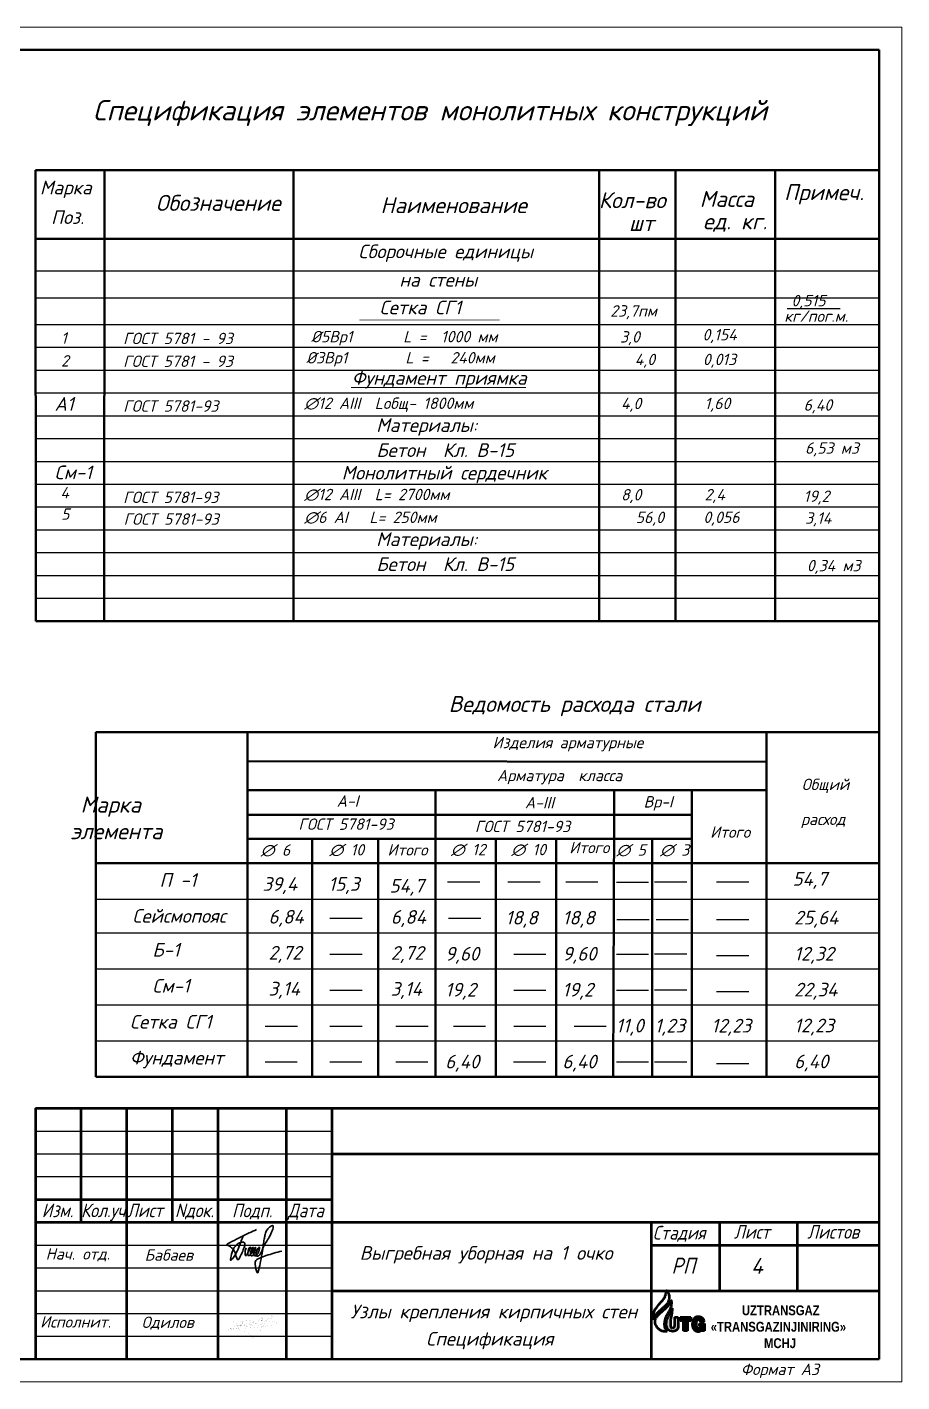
# Model space of a CAD drawing. Extents: x 108150 to 142535, y -18867 to -9422.
# Drawn here: x 141212.5 to 141404.3, y -16092.5 to -15795.5 of the extents above; entities that cross this region are included whole.
import ezdxf

# ---------------------------------------------------------------- set-up
doc = ezdxf.new("R2010")
doc.units = 0
doc.header["$MEASUREMENT"] = 0
doc.layers.add('12321', color=7, linetype='Continuous')
doc.layers.add('АСО-Текст', color=155, linetype='Continuous')
for name, color, linetype, lineweight in [('Выносные', 8, 'Continuous', 15), ('линия', 4, 'Continuous', 40), ('надписи', 2, 'Continuous', 15), ('оборудование', 3, 'Continuous', 50), ('Основные', 4, 'Continuous', 40), ('РАЗМЕРЫ', 8, 'Continuous', 30), ('Слой1', 1, 'Continuous', 60), ('Текст', 2, 'Continuous', 15)]:
    doc.layers.add(name, color=color, linetype=linetype, lineweight=lineweight)
doc.styles.add('ГОСТ', font='isocpeur.ttf', dxfattribs={"oblique": 15, "height": 2.5})
doc.styles.add('ГОСТ 300', font='isocpeui.ttf', dxfattribs={"height": 300})
doc.styles.add('ГОСТ2.5', font='isocpeur.ttf', dxfattribs={"oblique": 15, "height": 2.5})
doc.styles.add('ГОСТ3', font='isocpeur.ttf', dxfattribs={"oblique": 15, "height": 3})

msp = doc.modelspace()

# ---------------------------------------------------------------- hatches: boundary and pattern name
at = {"layer": '12321', "lineweight": 50, "ltscale": 2}
h = msp.add_hatch(color=170, dxfattribs=at)
h.dxf.hatch_style = 1
edge = h.paths.add_edge_path()
edge.add_line((141355.2158, -16078.2491), (141354.3768, -16078.2491))
edge.add_line((141354.3768, -16078.2491), (141354.3768, -16080.1947))
edge.add_spline(control_points=[(141354.3768, -16080.1947), (141354.3655, -16080.2921), (141354.3478, -16080.4447), (141354.2023, -16080.631), (141354.0155, -16080.6673), (141353.8259, -16080.6799), (141353.689, -16080.5638), (141353.6076, -16080.3988), (141353.5737, -16080.2015), (141353.5775, -16079.8714), (141353.5623, -16079.4619), (141353.5975, -16079.0091), (141353.6507, -16078.5643), (141353.7614, -16078.1423), (141353.8221, -16077.6115), (141353.9663, -16077.0315), (141353.9579, -16076.5747), (141353.9534, -16076.3314)], knot_values=[0, 0, 0, 0, 0.28957526, 0.45335597, 0.66718566, 0.8381066, 1.00091807, 1.16689319, 1.38589954, 1.59318265, 2.15740439, 2.6134076, 2.95428111, 3.499982, 3.91802714, 4.55575202, 5.28215055, 5.28215055, 5.28215055, 5.28215055], degree=3, periodic=0)
edge.add_spline(control_points=[(141353.9534, -16076.3314), (141353.9449, -16076.35), (141353.8544, -16076.5466), (141353.6387, -16076.9927), (141353.2831, -16077.6393), (141352.9301, -16078.3189), (141352.6252, -16078.9938), (141352.6141, -16079.4659), (141352.6083, -16079.7078)], knot_values=[0, 0, 0, 0, 0.06149725, 0.64905914, 1.48647425, 2.27213337, 2.9559503, 3.67413075, 3.67413075, 3.67413075, 3.67413075], degree=3, periodic=0)
edge.add_spline(control_points=[(141352.6083, -16079.7078), (141352.6116, -16079.7733), (141352.6241, -16080.0231), (141352.6735, -16080.4549), (141352.9072, -16080.9848), (141353.424, -16081.3207), (141354.0159, -16081.4392), (141354.5986, -16081.3294), (141355.0294, -16080.985), (141355.1896, -16080.5546), (141355.2087, -16080.2862), (141355.2158, -16080.187)], knot_values=[0, 0, 0, 0, 0.19660545, 0.75043013, 1.30195258, 1.86586727, 2.52420595, 3.07463166, 3.5926879, 4.10174088, 4.40013774, 4.40013774, 4.40013774, 4.40013774], degree=3, periodic=0)
edge.add_line((141355.2158, -16080.187), (141355.2158, -16078.2491))
h = msp.add_hatch(color=170, dxfattribs=at)
h.dxf.hatch_style = 1
h.paths.add_polyline_path([(141357.244, -16079.0606), (141358.0276, -16079.0606), (141358.0276, -16078.2491), (141355.6533, -16078.2491), (141355.6533, -16079.0606), (141356.3901, -16079.0606), (141356.3901, -16081.3066), (141357.244, -16081.3066)])
h = msp.add_hatch(color=170, dxfattribs=at)
h.dxf.hatch_style = 1
edge = h.paths.add_edge_path()
edge.add_spline(control_points=[(141360.9146, -16079.3142), (141360.9111, -16079.2388), (141360.9038, -16079.0817), (141360.8339, -16078.8443), (141360.71, -16078.6242), (141360.5606, -16078.4805), (141360.4161, -16078.3783), (141360.288, -16078.2943), (141360.1102, -16078.245), (141359.9144, -16078.1923), (141359.6434, -16078.1939), (141359.3028, -16078.1789), (141358.9013, -16078.323), (141358.6, -16078.6734), (141358.4073, -16079.0756), (141358.3072, -16079.6022), (141358.2905, -16080.0877), (141358.4008, -16080.5265), (141358.5832, -16080.8229), (141358.7979, -16081.1571), (141359.1245, -16081.3268), (141359.4066, -16081.4064), (141359.614, -16081.4312), (141359.8227, -16081.4165), (141360.0121, -16081.3422), (141360.1687, -16081.2396), (141360.2758, -16081.1698), (141360.3195, -16081.1413)], knot_values=[0, 0, 0, 0, 0.2259996, 0.47051064, 0.73498818, 0.97460856, 1.08469171, 1.26694578, 1.42910266, 1.63475163, 1.87278411, 2.2374791, 2.65483537, 3.09701021, 3.5872002, 3.97842114, 4.69824785, 5.02662613, 5.31671342, 5.73972245, 6.19672929, 6.37641646, 6.62024545, 6.81969423, 6.99691394, 7.22370715, 7.38036894, 7.38036894, 7.38036894, 7.38036894], degree=3, periodic=0)
edge.add_line((141360.3195, -16081.1413), (141360.3195, -16081.3004))
edge.add_line((141360.3195, -16081.3004), (141360.9561, -16081.3004))
edge.add_line((141360.9561, -16081.3004), (141360.9561, -16079.6785))
edge.add_line((141360.9561, -16079.6785), (141359.81, -16079.6785))
edge.add_line((141359.81, -16079.6785), (141359.81, -16080.2662))
edge.add_line((141359.81, -16080.2662), (141360.1654, -16080.2662))
edge.add_spline(control_points=[(141360.1654, -16080.2662), (141360.1692, -16080.3228), (141360.1768, -16080.4356), (141360.0836, -16080.5797), (141359.9269, -16080.6803), (141359.7357, -16080.6739), (141359.5136, -16080.6796), (141359.3022, -16080.5445), (141359.1937, -16080.289), (141359.1505, -16080.0015), (141359.1624, -16079.6882), (141359.1623, -16079.4125), (141359.2009, -16079.1778), (141359.3116, -16079), (141359.5172, -16078.8895), (141359.7536, -16078.8846), (141359.968, -16078.9804), (141360.1122, -16079.1351), (141360.115, -16079.2647), (141360.1161, -16079.3142)], knot_values=[0, 0, 0, 0, 0.16629279, 0.33139387, 0.48624992, 0.70441544, 0.8875459, 1.14933597, 1.39230173, 1.69986953, 2.01656169, 2.33084372, 2.52732441, 2.72291481, 2.93517621, 3.20124009, 3.39895065, 3.63402359, 3.77952925, 3.77952925, 3.77952925, 3.77952925], degree=3, periodic=0)
edge.add_line((141360.1161, -16079.3142), (141360.9146, -16079.3142))

# ---------------------------------------------------------------- linework, layer by layer
at = {"color": 4, "lineweight": 40}
for p, q in [((141214.273, -15826.8545), (141214.365, -15925.668)), ((141229.3961, -15826.8545), (141229.389, -15925.668)), ((141270.8518, -15826.8545), (141270.8447, -15925.668)), ((141337.8585, -15826.8545), (141337.8604, -15925.668)), ((141354.6623, -15826.8545), (141354.6553, -15925.668)), ((141376.5042, -15826.8545), (141376.4972, -15925.668)), ((141227.513, -15950.0564), (141227.513, -16025.565)), ((141260.7594, -15950.0564), (141260.7594, -16025.565)), ((141374.5659, -15950.0569), (141374.5659, -16025.5655)), ((141375.8972, -15950.0569), (141395.9759, -15950.0569)), ((141395.9759, -15950.0569), (141399.273, -15950.0569)), ((141260.7594, -15962.7306), (141374.5659, -15962.7312)), ((141302.0227, -15963.0711), (141302.0227, -16025.565)), ((141341.2139, -15962.7312), (141341.2165, -15968.1425)), ((141358.2225, -15963.0716), (141358.2225, -16025.5655)), ((141341.2165, -15968.1425), (141340.9571, -16025.5655)), ((141260.7594, -15973.4126), (141302.0227, -15973.4126)), ((141274.9509, -15973.4126), (141274.9509, -16025.565)), ((141289.4349, -15973.4126), (141289.4349, -16025.565)), ((141302.0227, -15973.4126), (141358.2225, -15973.4131)), ((141315.2627, -15973.4131), (141315.2627, -16025.5655)), ((141328.4933, -15973.6494), (141328.4933, -16025.8018)), ((141349.4962, -15973.4131), (141349.4962, -16025.5655)), ((141227.513, -15978.7164), (141332.1851, -15978.7169)), ((141332.1851, -15978.7169), (141395.9759, -15978.7169)), ((141395.9759, -15978.7169), (141399.273, -15978.7169)), ((141227.513, -16025.5509), (141395.9745, -16025.5795)), ((141227.513, -16025.565), (141399.2753, -16025.5655))]:
    msp.add_line(p, q, dxfattribs=at)
at = {"color": 2}
msp.add_line((141227.513, -15986.5987), (141395.9759, -15986.6277), dxfattribs=at)
at = {"color": 253, "lineweight": 25}
for p, q in [((141227.5167, -15986.6132), (141399.2767, -15986.6138)), ((141227.3158, -15994.0212), (141399.0758, -15994.0218)), ((141227.513, -16001.904), (141395.9759, -16001.9326)), ((141227.513, -16001.9181), (141399.2767, -16001.9186)), ((141227.513, -16009.7863), (141395.9759, -16009.8149)), ((141227.513, -16009.8004), (141399.2767, -16009.8009)), ((141227.513, -16017.6686), (141395.9759, -16017.6972)), ((141227.513, -16017.6827), (141399.2767, -16017.6832))]:
    msp.add_line(p, q, dxfattribs=at)
at = {"color": 4, "lineweight": 20}
msp.add_line((141395.9759, -15986.6277), (141399.273, -15986.6277), dxfattribs=at)
for p in [(141399.273, -16032.4701), (141214.273, -16087.4701), (141214.273, -16087.4701)]:
    msp.add_line(p, (141399.273, -16087.4701))
at = {"lineweight": 40}
msp.add_line((141399.273, -16032.4701), (141399.273, -16087.4701), dxfattribs=at)
at = {"lineweight": 25, "const_width": 0.00781}
msp.add_lwpolyline([(141259.3622, -16078.8077), (141259.2269, -16078.6455), (141259.1188, -16078.6156), (141259.0221, -16078.5888), (141258.8313, -16078.5943), (141258.5971, -16078.6011), (141258.4791, -16078.6045), (141258.1498, -16078.6954), (141257.9528, -16078.7965), (141257.6751, -16078.939), (141257.6547, -16079.1211), (141257.639, -16079.2607), (141257.6706, -16079.4244), (141257.7931, -16079.5468), (141257.9475, -16079.7011), (141258.2084, -16079.8341), (141258.4373, -16080.1162), (141258.6982, -16080.3397), (141258.817, -16080.4414), (141258.7994, -16080.5738), (141258.7248, -16080.6483), (141258.645, -16080.6536), (141258.432, -16080.7387), (141258.1871, -16080.7866), (141257.9678, -16080.8295), (141257.7185, -16080.909), (141257.4151, -16080.9569), (141257.0856, -16081.0089), (141256.7389, -16080.9942), (141256.5101, -16080.9844), (141256.5685, -16080.9037), (141257.0956, -16080.7015), (141257.5984, -16080.5086), (141257.9368, -16080.4142), (141258.3467, -16080.2998), (141258.6503, -16080.18), (141258.9603, -16080.0578), (141259.1881, -16079.9778), (141259.314, -16079.9336), (141259.4649, -16079.8129), (141259.5767, -16079.7756), (141259.6726, -16079.6958), (141259.7205, -16079.6053), (141259.7883, -16079.4772), (141259.735, -16079.449), (141259.7045, -16079.4989), (141259.6598, -16079.5721), (141259.6145, -16079.6461), (141259.5578, -16079.7389), (141259.4649, -16079.8129), (141259.433, -16079.9406), (141259.3638, -16080.0417), (141259.2838, -16080.1584), (141259.2519, -16080.2918), (141259.2573, -16080.4195), (141259.2977, -16080.4745), (141259.3378, -16080.4946), (141259.438, -16080.5113), (141259.5436, -16080.5289), (141259.6351, -16080.5146), (141259.7224, -16080.501), (141259.8355, -16080.4578), (141259.9045, -16080.4315), (141259.9853, -16080.4007), (141260.1996, -16080.2676), (141260.3432, -16080.2041), (141260.4201, -16080.1474), (141260.4974, -16080.0903), (141260.5629, -16080.0418), (141260.6198, -16079.9998), (141260.7174, -16079.9036), (141260.7998, -16079.8224), (141260.9044, -16079.7534), (141260.9913, -16079.5865), (141261.0215, -16079.5284), (141261.0001, -16079.5119), (141260.9685, -16079.508), (141260.9253, -16079.5026), (141260.8554, -16079.5158), (141260.7976, -16079.5356), (141260.7063, -16079.5667), (141260.5721, -16079.6124), (141260.5201, -16079.6565), (141260.4452, -16079.7011), (141260.3716, -16079.7629), (141260.3097, -16079.8148), (141260.2243, -16079.8864), (141260.1914, -16079.9771), (141260.1294, -16080.0857), (141260.1025, -16080.1966), (141260.1059, -16080.2772), (141260.1664, -16080.3612), (141260.2584, -16080.3723), (141260.4271, -16080.3575), (141260.5368, -16080.3344), (141260.6643, -16080.3074), (141260.8279, -16080.2353), (141260.9462, -16080.1831), (141261.0391, -16080.1421), (141261.3896, -16079.9505), (141261.7234, -16079.7372), (141261.8338, -16079.6332), (141262.0108, -16079.4603), (141262.1345, -16079.3394), (141262.2527, -16079.1914), (141262.2391, -16079.1473), (141262.1916, -16079.1303), (141262.1101, -16079.1303), (141262.0422, -16079.1507), (141261.8769, -16079.2003), (141261.7299, -16079.2796), (141261.575, -16079.3633), (141261.4651, -16079.4492), (141261.317, -16079.5652), (141261.1834, -16079.7206), (141261.0714, -16079.9208), (141261.0593, -16079.9994), (141261.055, -16080.0276), (141261.0806, -16080.0782), (141261.1133, -16080.1016), (141261.1553, -16080.1316), (141261.2766, -16080.1208), (141261.4126, -16080.1086), (141261.8133, -16080.0271), (141262.2052, -16079.8866), (141262.6354, -16079.6993), (141263.431, -16079.1914), (141263.9685, -16078.8068), (141264.0413, -16078.7275), (141264.0949, -16078.6033), (141264.0971, -16078.5176), (141264.0606, -16078.4876), (141264.007, -16078.4769), (141263.9342, -16078.4919), (141263.8184, -16078.5283), (141263.7069, -16078.5819), (141263.0038, -16079.0939), (141262.5687, -16079.5245), (141262.4841, -16079.6576), (141262.4652, -16079.7223), (141262.4572, -16079.7769), (141262.4412, -16079.8865), (141262.4517, -16079.9893), (141262.4882, -16080.0365), (141262.6029, -16080.081), (141262.7297, -16080.0958), (141262.9737, -16080.0878), (141263.2086, -16080.0511), (141263.4191, -16079.9927), (141263.5573, -16079.9544), (141264.0204, -16079.7333), (141264.2843, -16079.539), (141264.5725, -16079.2475), (141264.7148, -16078.9734), (141264.7982, -16078.7062), (141264.7947, -16078.4806), (141264.753, -16078.3418), (141264.6849, -16078.235), (141264.5999, -16078.2024), (141264.4602, -16078.1487), (141264.2688, -16078.1349), (141264.0989, -16078.1675), (141263.9616, -16078.2067), (141263.9094, -16078.2525), (141263.8157, -16078.3025), (141263.7394, -16078.37), (141263.6528, -16078.4467), (141263.624, -16078.505), (141263.605, -16078.5434), (141263.6284, -16078.6008), (141263.6872, -16078.6291), (141263.7504, -16078.6595), (141263.7863, -16078.6768), (141263.9921, -16078.7532), (141264.1773, -16078.7967), (141264.4126, -16078.8076), (141264.7044, -16078.8211), (141265.0225, -16078.7967), (141265.2114, -16078.7823), (141265.5039, -16078.7292), (141265.8793, -16078.6488), (141266.144, -16078.5653), (141266.2451, -16078.4991), (141266.3549, -16078.4272), (141266.3844, -16078.3146), (141266.3391, -16078.2102), (141266.2485, -16078.1232), (141266.144, -16078.0849), (141266.0674, -16077.9978), (141266.0293, -16077.9724), (141265.9923, -16077.982), (141265.9429, -16078.0053), (141265.8853, -16078.0519), (141265.825, -16078.1136), (141265.7877, -16078.1517), (141265.7403, -16078.2002), (141265.5127, -16078.4311), (141265.404, -16078.5712), (141265.3047, -16078.6992), (141265.1693, -16078.8739), (141264.9465, -16079.1612), (141264.3067, -16080.0533), (141263.8468, -16080.742), (141263.5278, -16081.3341), (141263.226, -16081.9314), (141262.913, -16082.5508), (141262.5614, -16083.2466), (141262.5261, -16083.2821), (141262.497, -16083.3237), (141262.4583, -16083.3375), (141262.4181, -16083.3347), (141262.3932, -16083.2711), (141262.3448, -16083.1798), (141262.2902, -16083.077), (141262.2132, -16082.9625), (141262.0263, -16082.7301), (141261.2223, -16082.0362), (141260.3745, -16081.5316), (141259.366, -16081.0773), (141258.6231, -16080.8707), (141258.2609, -16080.7998), (141257.4086, -16080.8601), (141257.0174, -16080.8878), (141256.79, -16080.9039), (141256.8333, -16080.8459), (141257.0748, -16080.8388), (141259.0741, -16080.7501), (141260.2105, -16080.7004), (141262.0832, -16080.5692), (141263.1923, -16080.4594), (141263.7373, -16080.4054), (141264.765, -16080.2558), (141266.114, -16080.0049), (141266.6358, -16079.8763), (141266.9754, -16079.7835), (141267.172, -16079.6941), (141267.2519, -16079.6129), (141267.2646, -16079.5524), (141267.2561, -16079.499), (141267.228, -16079.454), (141267.1703, -16079.4048), (141267.0817, -16079.3668), (141266.9354, -16079.3373), (141266.8093, -16079.3119), (141265.2224, -16079.0959), (141264.0201, -16079.0129), (141262.5877, -16078.9696), (141261.4536, -16078.9983), (141260.4607, -16079.0882), (141259.8168, -16079.1817), (141259.1032, -16079.333), (141258.8331, -16079.3903), (141258.6356, -16079.4804), (141258.4344, -16079.5994), (141258.3909, -16079.6527), (141258.3687, -16079.7033), (141258.3571, -16079.7628), (141258.3429, -16079.836), (141258.35, -16079.8738), (141258.3573, -16079.9124), (141258.4501, -16080.0575), (141258.5455, -16080.1234), (141258.6727, -16080.1506), (141258.9543, -16080.1915), (141259.0974, -16080.1869), (141259.5291, -16080.1732), (141259.8062, -16080.137), (141261.6812, -16079.8873)], dxfattribs=at)
at = {"layer": '12321', "color": 170, "lineweight": 50, "ltscale": 2}
for p, q in [((141354.3768, -16078.2491), (141355.2158, -16078.2491)), ((141354.3768, -16078.2491), (141354.3768, -16080.1947)), ((141355.2158, -16078.2491), (141355.2158, -16080.187)), ((141355.6533, -16078.2491), (141358.0276, -16078.2491)), ((141355.6533, -16078.2491), (141355.6533, -16079.0606)), ((141356.3901, -16079.0606), (141355.6533, -16079.0606)), ((141356.3901, -16081.3066), (141356.3901, -16079.0606)), ((141358.0276, -16079.0606), (141357.244, -16079.0606)), ((141357.244, -16079.0606), (141357.244, -16081.3066)), ((141358.0276, -16078.2491), (141358.0276, -16079.0606)), ((141360.9146, -16079.3142), (141360.1161, -16079.3142)), ((141357.244, -16081.3066), (141356.3901, -16081.3066)), ((141359.81, -16079.6785), (141360.9561, -16079.6785)), ((141359.81, -16079.6785), (141359.81, -16080.2662)), ((141359.81, -16080.2662), (141360.1654, -16080.2662)), ((141360.3195, -16081.3004), (141360.3195, -16081.1413)), ((141360.9561, -16081.3004), (141360.3195, -16081.3004)), ((141360.9561, -16079.6785), (141360.9561, -16081.3004))]:
    msp.add_line(p, q, dxfattribs=at)
at = {"layer": '12321', "color": 150, "lineweight": 50, "ltscale": 2}
for points in [[(141349.84, -16078.8301), (141349.7822, -16078.1681), (141349.889, -16077.4146), (141350.0196, -16076.8629), (141350.4351, -16076.2103), (141351.1716, -16075.3007), (141351.6704, -16074.7245), (141351.979, -16074.3389), (141352.1868, -16074.0304), (141352.4454, -16073.4587), (141352.5159, -16073.1842), (141352.5673, -16072.7874), (141352.5716, -16072.4863), (141352.5594, -16072.325)], [(141349.84, -16078.8301), (141349.9887, -16078.2765), (141350.2675, -16077.8381), (141350.7433, -16077.2882), (141351.4826, -16076.5729), (141351.976, -16076.1332), (141352.4992, -16075.6757), (141352.9565, -16075.1455), (141353.195, -16074.6289), (141353.2975, -16074.2903), (141353.3171, -16073.6076), (141353.1534, -16073.1148), (141352.9076, -16072.702), (141352.6789, -16072.4651), (141352.5594, -16072.325)]]:
    msp.add_spline(points, degree=3, dxfattribs=at)
at = {"layer": '12321', "color": 82, "lineweight": 50, "ltscale": 2, "true_color": 0x41c20a}
for points in [[(141352.8158, -16081.3871), (141352.0617, -16081.3899), (141351.3951, -16081.1778), (141350.8672, -16080.8172), (141350.4461, -16080.285), (141350.3603, -16080.1251), (141350.1818, -16079.6005), (141350.1599, -16079.0724), (141350.2714, -16078.6636), (141350.705, -16077.9791), (141351.3483, -16077.3506), (141352.1849, -16076.5767), (141352.9023, -16075.959), (141353.2032, -16075.611), (141353.5503, -16075.0702), (141353.6473, -16074.7881), (141353.7031, -16074.5262)], [(141352.8158, -16081.3871), (141352.3931, -16080.6788), (141352.2621, -16080.1255), (141352.2918, -16079.2743), (141352.4345, -16078.6138), (141352.6255, -16078.0722), (141353.1011, -16077.232), (141353.3577, -16076.7499), (141353.6361, -16076.1602), (141353.725, -16075.823), (141353.778, -16075.4106), (141353.799, -16075.0548), (141353.7749, -16074.7683), (141353.7031, -16074.5262)]]:
    msp.add_spline(points, degree=3, dxfattribs=at)
at = {"layer": '12321', "color": 170, "lineweight": 50, "ltscale": 2}
for points in [[(141352.6083, -16079.7078), (141352.6738, -16078.9926), (141352.9202, -16078.3547), (141353.2782, -16077.6553), (141353.6711, -16076.9159), (141353.9277, -16076.3873), (141353.9534, -16076.3314)], [(141354.3768, -16080.1947), (141354.3098, -16080.4764), (141354.2045, -16080.6019), (141354.0002, -16080.665), (141353.8294, -16080.6577), (141353.7, -16080.559), (141353.622, -16080.4125), (141353.5799, -16080.1975), (141353.5752, -16079.9903), (141353.5729, -16079.4261), (141353.6041, -16078.9712), (141353.6485, -16078.6332), (141353.7577, -16078.0985), (141353.8209, -16077.6853), (141353.9331, -16077.0575), (141353.9534, -16076.3314)], [(141360.9146, -16079.3142), (141360.8954, -16079.089), (141360.8275, -16078.8541), (141360.6951, -16078.6252), (141360.5244, -16078.457), (141360.4353, -16078.3924), (141360.2783, -16078.2997), (141360.1243, -16078.2491), (141359.9237, -16078.2036), (141359.686, -16078.1921), (141359.3214, -16078.2022), (141358.9307, -16078.3488), (141358.627, -16078.6702), (141358.4155, -16079.1125), (141358.3348, -16079.4953), (141358.3325, -16080.2151), (141358.4202, -16080.5315), (141358.5609, -16080.7852), (141358.817, -16081.1219), (141359.2139, -16081.3483), (141359.387, -16081.3968), (141359.6292, -16081.4244), (141359.8278, -16081.4055), (141359.9939, -16081.3437), (141360.1883, -16081.2269), (141360.3195, -16081.1413)], [(141360.1161, -16079.3142), (141360.0994, -16079.1697), (141359.9514, -16078.9871), (141359.771, -16078.9061), (141359.505, -16078.9131), (141359.32, -16079.0171), (141359.2136, -16079.1812), (141359.1729, -16079.3734), (141359.1604, -16079.6875), (141359.1604, -16080.0042), (141359.2113, -16080.3075), (141359.32, -16080.5248), (141359.542, -16080.6635), (141359.7247, -16080.6759), (141359.942, -16080.6557), (141360.0731, -16080.5734), (141360.1589, -16080.4323), (141360.1654, -16080.2662)], [(141355.2158, -16080.187), (141355.1839, -16080.4837), (141354.992, -16080.9552), (141354.5913, -16081.2835), (141354.0532, -16081.3996), (141353.4076, -16081.2709), (141352.9468, -16080.9459), (141352.7019, -16080.4517), (141352.6193, -16079.9041), (141352.6083, -16079.7078)]]:
    msp.add_spline(points, degree=3, dxfattribs=at)
at = {"layer": 'Выносные'}
for p, q in [((141404.273, -15795.4701), (140914.273, -15795.4701)), ((141404.273, -15795.4701), (140914.273, -15795.4701)), ((141404.273, -15795.4701), (141404.273, -16092.4701)), ((141404.273, -15795.4701), (141404.273, -16092.4701)), ((141404.273, -16092.4701), (140914.273, -16092.4701)), ((141404.273, -16092.4701), (140914.273, -16092.4701))]:
    msp.add_line(p, q, dxfattribs=at)
at = {"layer": 'линия', "color": 7, "lineweight": 25}
for p, q in [((141214.273, -16037.4701), (141279.273, -16037.4701)), ((141214.273, -16037.4701), (141279.273, -16037.4701)), ((141214.273, -16042.4701), (141279.273, -16042.4701)), ((141214.273, -16042.4701), (141279.273, -16042.4701)), ((141214.273, -16047.4701), (141279.273, -16047.4701)), ((141214.273, -16047.4701), (141279.273, -16047.4701)), ((141214.273, -16062.4701), (141279.273, -16062.4701)), ((141214.273, -16062.4701), (141279.273, -16062.4701)), ((141214.273, -16067.4701), (141279.273, -16067.4701)), ((141214.273, -16067.4701), (141279.273, -16067.4701)), ((141214.273, -16072.4701), (141279.273, -16072.4701)), ((141214.273, -16072.4701), (141279.273, -16072.4701)), ((141214.273, -16077.4701), (141279.273, -16077.4701)), ((141214.273, -16077.4701), (141279.273, -16077.4701)), ((141214.273, -16082.4701), (141279.273, -16082.4701)), ((141214.273, -16082.4701), (141279.273, -16082.4701))]:
    msp.add_line(p, q, dxfattribs=at)
at = {"layer": 'оборудование', "color": 7}
for p, q in [((141214.273, -16032.4701), (141399.273, -16032.4701)), ((141214.273, -16032.4701), (141214.273, -16087.4701)), ((141214.273, -16032.4701), (141399.273, -16032.4701)), ((141214.273, -16032.4701), (141214.273, -16087.4701)), ((141224.273, -16032.4701), (141224.273, -16057.4701)), ((141224.273, -16032.4701), (141224.273, -16057.4701)), ((141234.273, -16032.4701), (141234.273, -16087.4701)), ((141234.273, -16032.4701), (141234.273, -16087.4701)), ((141244.273, -16032.4701), (141244.273, -16057.4701)), ((141244.273, -16032.4701), (141244.273, -16057.4701)), ((141254.273, -16032.4701), (141254.273, -16087.4701)), ((141254.273, -16032.4701), (141254.273, -16087.4701)), ((141269.273, -16032.4701), (141269.273, -16087.4701)), ((141269.273, -16032.4701), (141269.273, -16087.4701)), ((141279.273, -16032.4701), (141279.273, -16087.4701)), ((141279.273, -16032.4701), (141279.273, -16087.4701)), ((141279.273, -16042.4701), (141399.273, -16042.4701)), ((141279.273, -16042.4701), (141399.273, -16042.4701)), ((141214.273, -16052.4701), (141279.273, -16052.4701)), ((141214.273, -16052.4701), (141279.273, -16052.4701)), ((141214.273, -16057.4701), (141279.273, -16057.4701)), ((141214.273, -16057.4701), (141279.273, -16057.4701)), ((141279.273, -16057.4701), (141399.273, -16057.4701)), ((141279.273, -16057.4701), (141399.273, -16057.4701)), ((141349.273, -16057.4701), (141349.273, -16087.4701)), ((141349.273, -16057.4701), (141349.273, -16087.4701)), ((141364.273, -16057.4701), (141364.273, -16072.4701)), ((141364.273, -16057.4701), (141364.273, -16072.4701)), ((141381.273, -16057.4701), (141381.273, -16072.4701)), ((141381.273, -16057.4701), (141381.273, -16072.4701)), ((141349.273, -16062.4701), (141399.273, -16062.4701)), ((141349.273, -16062.4701), (141399.273, -16062.4701)), ((141279.273, -16072.4701), (141399.273, -16072.4701)), ((141279.273, -16072.4701), (141399.273, -16072.4701))]:
    msp.add_line(p, q, dxfattribs=at)
at = {"layer": 'Основные'}
for p, q in [((141399.273, -15800.4701), (140934.273, -15800.4701)), ((141399.273, -15800.4701), (140934.273, -15800.4701)), ((141399.273, -15800.4701), (141399.273, -16087.4701)), ((141214.273, -15826.8545), (141399.273, -15826.8545)), ((141214.273, -15841.8545), (141399.273, -15841.8545)), ((141214.273, -15841.8545), (141399.273, -15841.8545)), ((141227.513, -15950.0564), (141395.9759, -15950.0569)), ((141260.7594, -15956.427), (141374.5659, -15956.5034)), ((141260.7594, -15968.142), (141289.4349, -15968.142)), ((141260.7594, -15968.142), (141289.4349, -15968.142)), ((141289.4349, -15968.142), (141358.2225, -15968.1425)), ((141332.1851, -15968.1425), (141349.1402, -15968.1425)), ((141399.273, -16087.4701), (140934.273, -16087.4701)), ((141399.273, -16087.4701), (140934.273, -16087.4701))]:
    msp.add_line(p, q, dxfattribs=at)
at = {"layer": 'Основные', "color": 253, "lineweight": 25}
for p, q in [((141214.2936, -15848.9217), (141399.2936, -15848.9217)), ((141214.348, -15854.7949), (141399.348, -15854.7949)), ((141214.348, -15860.668), (141399.348, -15860.668)), ((141214.348, -15865.668), (141399.348, -15865.668)), ((141214.348, -15870.668), (141399.348, -15870.668)), ((141214.348, -15875.668), (141399.348, -15875.668)), ((141214.348, -15880.668), (141399.348, -15880.668)), ((141214.348, -15885.668), (141399.348, -15885.668)), ((141214.348, -15890.668), (141399.348, -15890.668)), ((141214.348, -15895.668), (141399.348, -15895.668)), ((141214.348, -15900.668), (141399.348, -15900.668)), ((141214.348, -15905.668), (141399.348, -15905.668)), ((141214.348, -15910.668), (141399.348, -15910.668)), ((141214.348, -15915.668), (141399.348, -15915.668)), ((141214.348, -15920.668), (141399.348, -15920.668))]:
    msp.add_line(p, q, dxfattribs=at)
at = {"layer": 'Основные', "color": 2, "lineweight": 25}
msp.add_line((141214.348, -15870.668), (141399.348, -15870.668), dxfattribs=at)
msp.add_line((141214.348, -15870.668), (141399.348, -15870.668), dxfattribs=at)
at = {"layer": 'Основные', "color": 4, "lineweight": 40}
msp.add_line((141214.3462, -15925.668), (141399.3462, -15925.668), dxfattribs=at)
at = {"layer": 'РАЗМЕРЫ', "color": 4, "lineweight": 25, "ltscale": 0.5}
for p, q in [((141304.6599, -15982.846), (141311.7177, -15982.846)), ((141317.8905, -15982.846), (141324.9483, -15982.846)), ((141330.5502, -15982.846), (141337.608, -15982.846)), ((141341.6871, -15982.9032), (141348.7449, -15982.9032)), ((141350.0407, -15982.846), (141357.0984, -15982.846)), ((141363.6489, -15982.846), (141370.7066, -15982.846)), ((141278.8501, -15990.8055), (141285.9079, -15990.8055)), ((141304.8727, -15990.8061), (141311.9304, -15990.8061)), ((141341.7676, -15991.1115), (141348.8254, -15991.1115)), ((141350.4079, -15991.1115), (141357.4656, -15991.1115)), ((141363.6238, -15991.1115), (141370.6815, -15991.1115)), ((141278.8501, -15998.6956), (141285.9079, -15998.6956)), ((141319.1619, -15998.7044), (141326.2197, -15998.7044)), ((141341.6871, -15998.6932), (141348.7449, -15998.6932)), ((141350.0407, -15998.636), (141357.0984, -15998.636)), ((141363.6238, -15999.0083), (141370.6815, -15999.0083)), ((141278.8501, -16006.5779), (141285.9079, -16006.5779)), ((141319.1619, -16006.5867), (141326.2197, -16006.5867)), ((141341.6871, -16006.5755), (141348.7449, -16006.5755)), ((141350.0407, -16006.5183), (141357.0984, -16006.5183)), ((141363.6238, -16006.8906), (141370.6815, -16006.8906)), ((141264.6586, -16014.4602), (141271.7164, -16014.4602)), ((141278.8501, -16014.4602), (141285.9079, -16014.4602)), ((141293.3341, -16014.4602), (141300.3918, -16014.4602)), ((141305.9219, -16014.4608), (141312.9797, -16014.4608)), ((141319.1619, -16014.4622), (141326.2197, -16014.4622)), ((141332.3925, -16014.4608), (141339.4503, -16014.4608)), ((141264.623, -16022.337), (141271.6808, -16022.337)), ((141278.8146, -16022.337), (141285.8723, -16022.337)), ((141293.2985, -16022.337), (141300.3563, -16022.337)), ((141319.1263, -16022.3391), (141326.1841, -16022.3391)), ((141341.6871, -16022.3294), (141348.7449, -16022.3294)), ((141350.0407, -16022.2723), (141357.0984, -16022.2723)), ((141363.6237, -16022.6552), (141370.6815, -16022.6552))]:
    msp.add_line(p, q, dxfattribs=at)
at = {"layer": 'РАЗМЕРЫ', "color": 4, "lineweight": 40, "ltscale": 0.5}
msp.add_line((141399.273, -16001.3091), (141399.2686, -16032.0268), dxfattribs=at)
at = {"layer": 'Слой1', "color": 5, "lineweight": 30, "ltscale": 2}
for points in [[(141260.5084, -16063.0828), (141260.2541, -16064.0271), (141260.371, -16064.8021), (141260.9985, -16063.9182), (141261.3444, -16062.9375), (141261.1864, -16063.0937), (141260.9592, -16063.7346), (141260.8931, -16064.5997), (141260.9624, -16064.7653), (141261.1521, -16064.7928), (141261.6624, -16064.2203), (141261.9586, -16063.3612), (141261.9652, -16062.9512), (141261.8941, -16063.0206), (141261.6677, -16063.4936), (141261.4703, -16064.0785), (141261.5633, -16064.8242), (141261.7554, -16064.8526), (141262.1215, -16064.4918), (141262.3685, -16063.9736), (141262.5502, -16063.3184), (141262.5136, -16062.9446), (141262.3715, -16063.1619), (141262.2344, -16063.526), (141262.1172, -16064.2648), (141262.4336, -16064.869), (141262.9206, -16064.4925), (141263.2163, -16063.9742), (141263.39, -16063.2558), (141263.3844, -16062.9453), (141263.076, -16063.2398), (141262.8672, -16063.6841), (141262.6353, -16064.4508), (141262.7668, -16064.8831), (141263.2107, -16064.7999), (141263.649, -16064.3153), (141263.9678, -16063.6022), (141264.3735, -16062.6556), (141265.7579, -16060.3651), (141266.3357, -16058.1788), (141264.8862, -16059.4055), (141264.6208, -16060.3569), (141264.4542, -16061.2021), (141264.2542, -16062.3657), (141264.0725, -16063.702), (141263.6604, -16066.0496), (141263.278, -16067.8536)], [(141256.8651, -16061.9566), (141258.8368, -16060.9649), (141261.1621, -16059.825), (141262.7596, -16059.058)], [(141263.278, -16067.8536), (141263.0306, -16068.5268), (141262.5402, -16067.1956), (141262.8376, -16065.6056), (141263.4014, -16065.3579), (141264.8987, -16064.7901), (141268.2819, -16063.7979)]]:
    msp.add_spline(points, degree=3, dxfattribs=at)
msp.add_open_spline([(141259.8284, -16060.4579), (141259.3025, -16061.5658), (141259.3071, -16062.676), (141256.8117, -16066.7326), (141257.2909, -16064.5391), (141257.5409, -16063.3745), (141258.3806, -16062.3131), (141259.6195, -16061.6138), (141260.3947, -16062.0623), (141260.0156, -16063.0635), (141259.6553, -16064.03), (141259.2258, -16064.9708), (141258.5874, -16066.1238), (141258.1881, -16064.2015), (141257.2843, -16062.6724), (141255.9605, -16062.4137), (141256.8651, -16061.9566)], degree=3, knots=[0, 0, 0, 0, 2.93063033, 5.60937799, 6.43355211, 8.13489406, 9.39731787, 10.34854491, 11.61476267, 12.68778862, 13.85675588, 14.91928428, 15.73101515, 16.55411396, 18.06169832, 18.89184522, 18.89184522, 18.89184522, 18.89184522], dxfattribs=at)
at = {"layer": 'Текст'}
for points, const_width in [([(141316.0468, -15859.6735), (141285.3357, -15859.6735)], 0.1989), ([(141379.1067, -15857.2116), (141390.7525, -15857.2116)], 0.2984)]:
    msp.add_lwpolyline(points, dxfattribs=dict(at, const_width=const_width))

# ---------------------------------------------------------------- texts
at = {"color": 2, "style": 'ГОСТ3', "oblique": 15}
for s, p in [('Узлы крепления кирпичных стен', (141283.4016, -16078.5465)), ('Спецификация', (141299.9466, -16084.5054))]:
    msp.add_text(s, height=3, dxfattribs=at).set_placement(p)
at = {"layer": '12321', "color": 170, "lineweight": 50, "ltscale": 2, "insert": (141359.9156, -16075.7009), "char_height": 0.6204289, "width": 44.561198, "attachment_point": 1, "style": 'ГОСТ3'}
msp.add_mtext('\\pi6.52188;{\\fTw Cen MT Condensed Extra Bold|b0|i0|c0|p34;\\H3.48146x;\\Q0;    UZTRANSGAZ             \\P\\pi2.43109;«TRANSGAZINJINIRING»\\P\\pi9.30749;       MCHJ\\fBernard MT Condensed|b0|i0|c0|p18;\\H0.86498x;\\Q15;\\C256; \\fTw Cen MT Condensed Extra Bold|b1|i0|c0|p34;\\H1.15385x;\\Q0;\\C1;\\P\\pi9.88966;\\fBernard MT Condensed|b0|i0|c0|p18;\\Q15;\\C256;  \\H0.33577x; \\fTimes New Roman|b0|i0|c204|p18;           }', dxfattribs=at)
at = {"layer": 'АСО-Текст', "insert": (141226.8835, -15811.4605), "char_height": 4.475841, "width": 159.518509, "attachment_point": 1, "style": 'ГОСТ 300'}
msp.add_mtext('Спецификация элементов монолитных конструкций ', dxfattribs=at)
at = {"layer": 'надписи', "ltscale": 3, "style": 'ГОСТ', "oblique": 15}
for s, p in [('А1', (141218.4845, -15879.581, -1531.6693)), ('См-1', (141218.4845, -15894.581, -1531.6693))]:
    msp.add_text(s, height=3, dxfattribs=at).set_placement(p)
at = {"layer": 'надписи', "color": 2, "lineweight": 25, "style": 'ГОСТ', "oblique": 15, "width": 0.87}
for s, height, p in [('Изм.', 3, (141215.6723, -16056.3697)), ('Изм.', 3, (141215.6723, -16056.3697)), ('Кол.уч.', 3, (141224.2909, -16056.3697)), ('Кол.уч.', 3, (141224.2909, -16056.3697)), ('Лист', 3, (141234.3648, -16056.3697)), ('Лист', 3, (141234.3648, -16056.3697)), ('Nдок.', 3, (141244.887, -16056.3697)), ('Nдок.', 3, (141244.887, -16056.3697)), ('Подп.', 3, (141257.3847, -16056.3882)), ('Подп.', 3, (141257.3847, -16056.3882)), ('Дата', 3, (141269.6453, -16056.3697)), ('Дата', 3, (141269.6453, -16056.3697)), ('Стадия', 3, (141349.647, -16061.2609)), ('Стадия', 3, (141349.647, -16061.2609)), ('Лист', 3, (141367.4405, -16061.0712)), ('Лист', 3, (141367.4405, -16061.0712)), ('Листов', 3, (141383.5333, -16061.0712)), ('Листов', 3, (141383.5333, -16061.0712)), ('РП', 3.5, (141353.743, -16068.7478)), ('РП', 3.5, (141353.743, -16068.7478))]:
    msp.add_text(s, height=height, dxfattribs=at).set_placement(p)
at = {"layer": 'Текст', "oblique": 15}
for s, height, style, p in [('Марка', 3, 'ГОСТ3', (141215.2731, -15832.1443)), ('Примеч.', 3.5, 'ГОСТ', (141378.4347, -15833.4132)), ('Обозначение', 3.5, 'ГОСТ', (141240.6818, -15835.7553)), ('Наименование', 3.5, 'ГОСТ', (141289.9385, -15836.2561)), ('Кол-во', 3.5, 'ГОСТ', (141337.8142, -15835.1683)), ('Масса', 3.5, 'ГОСТ', (141359.9438, -15834.8894)), ('Поз.', 3, 'ГОСТ3', (141217.7128, -15838.6344)), ('шт', 3.5, 'ГОСТ', (141344.4249, -15840.1788)), (' ед. кг.', 3.5, 'ГОСТ', (141358.4397, -15839.797)), ('Сборочные единицы', 3, 'ГОСТ3', (141285.0884, -15846.1392)), ('на стены', 3, 'ГОСТ3', (141294.0825, -15852.363)), ('Сетка СГ1', 3, 'ГОСТ3', (141289.747, -15858.4251)), ('23,7пм', 2.5, 'ГОСТ2.5', (141340.3306, -15858.9367)), ('0,515', 2.5, 'ГОСТ2.5', (141380.0646, -15856.6845)), ('кг/пог.м.', 2.5, 'ГОСТ2.5', (141378.4769, -15860.0791)), ('1', 2.5, 'ГОСТ2.5', (141219.9081, -15864.8756)), ('ГОСТ 5781 - 93', 2.5, 'ГОСТ2.5', (141233.5161, -15864.9731)), (' %%C5Вр1       L =  1000 мм', 2.5, 'ГОСТ2.5', (141273.1276, -15864.5754)), ('3,0', 2.5, 'ГОСТ2.5', (141342.477, -15864.6281)), ('0,154', 2.5, 'ГОСТ2.5', (141360.5462, -15864.155)), ('2', 2.5, 'ГОСТ2.5', (141219.9081, -15869.8756)), ('ГОСТ 5781 - 93', 2.5, 'ГОСТ2.5', (141233.5161, -15869.9731)), ('%%C3Вр1        L =   240мм', 2.5, 'ГОСТ2.5', (141273.6584, -15869.2041)), ('                                 4,0', 2.5, 'ГОСТ2.5', (141293.1888, -15869.5805)), ('0,013', 2.5, 'ГОСТ2.5', (141360.6364, -15869.5712)), ('%%UФундамент приямка', 3, 'ГОСТ3', (141283.656, -15873.8604)), ('ГОСТ 5781-93', 2.5, 'ГОСТ2.5', (141233.535, -15879.7944)), ('∅12 АIII  Lобщ- 1800мм', 2.5, 'ГОСТ2.5', (141273.2324, -15879.1779)), ('4,0', 2.5, 'ГОСТ2.5', (141342.6847, -15879.2306)), ('1,60', 2.5, 'ГОСТ2.5', (141361.0082, -15879.2184)), ('6,40', 2.5, 'ГОСТ2.5', (141382.7227, -15879.5616)), ('Материалы:', 3, 'ГОСТ3', (141289.0019, -15884.2236)), ('6,53 м3', 2.5, 'ГОСТ2.5', (141383.0345, -15889.0102)), ('Бетон  Кл. В-15', 3, 'ГОСТ3', (141289.0442, -15889.7054)), ('Монолитный сердечник', 3, 'ГОСТ3', (141281.445, -15894.6543)), ('4', 2.5, 'ГОСТ2.5', (141219.7711, -15898.7668)), ('ГОСТ 5781-93', 2.5, 'ГОСТ2.5', (141233.5296, -15899.7944)), ('∅12 АIII  L= 2700мм', 2.5, 'ГОСТ2.5', (141273.231, -15899.1779)), ('8,0', 2.5, 'ГОСТ2.5', (141342.6851, -15899.2306)), ('2,4', 2.5, 'ГОСТ2.5', (141361.0086, -15899.2184)), ('19,2', 2.5, 'ГОСТ2.5', (141382.7231, -15899.5616)), ('5', 2.5, 'ГОСТ2.5', (141219.916, -15903.4868)), ('ГОСТ 5781-93', 2.5, 'ГОСТ2.5', (141233.621, -15904.5757)), ('∅6 АI   L= 250мм', 2.5, 'ГОСТ2.5', (141273.2324, -15904.1779)), ('                                 56,0', 2.5, 'ГОСТ2.5', (141293.3968, -15904.2026)), ('0,056', 2.5, 'ГОСТ2.5', (141360.7412, -15904.1737)), ('3,14', 2.5, 'ГОСТ2.5', (141383.0576, -15904.3412)), ('Материалы:', 3, 'ГОСТ3', (141289.0019, -15909.2236)), ('Бетон  Кл. В-15', 3, 'ГОСТ3', (141289.0442, -15914.7054)), ('0,34 м3', 2.5, 'ГОСТ2.5', (141383.4347, -15914.7657)), ('                     Ведомость расхода стали ', 3.5, 'ГОСТ', (141258.1122, -15945.5981)), ('Изделия арматурные', 2.500015, 'ГОСТ', (141314.5173, -15953.5569)), ('Арматура  класса', 2.500015, 'ГОСТ', (141315.4795, -15960.7788)), ('       Общий', 2.5, 'ГОСТ', (141371.1664, -15962.7312)), ('                     Марка', 3.5, 'ГОСТ', (141177.3944, -15967.665)), ('            А-I', 2.5, 'ГОСТ', (141261.2396, -15966.3816)), ('            А-III', 2.5, 'ГОСТ', (141302.5039, -15966.7387)), ('        Вр-I', 2.5, 'ГОСТ', (141334.9133, -15966.5544)), ('ГОСТ 5781-93', 2.500015, 'ГОСТ', (141271.9408, -15971.4505)), ('ГОСТ 5781-93', 2.500015, 'ГОСТ', (141310.6527, -15971.956)), ('       расход', 2.5, 'ГОСТ', (141371.0047, -15970.3845)), ('                    элемента', 3.5, 'ГОСТ', (141177.3944, -15973.4984)), ('        Итого', 2.5, 'ГОСТ', (141349.4962, -15973.1878)), ('∅ 6', 2.5, 'ГОСТ', (141263.6927, -15977.134)), ('∅ 10', 2.5, 'ГОСТ', (141278.7557, -15977.0687)), ('         Итого', 2.5, 'ГОСТ', (141277.1597, -15977.0846)), ('∅ 12', 2.5, 'ГОСТ', (141305.3935, -15977.0241)), ('∅ 10', 2.5, 'ГОСТ', (141318.6335, -15977.0241)), ('         Итого', 2.5, 'ГОСТ', (141317.0203, -15976.5786)), ('  ∅ 5', 2.5, 'ГОСТ', (141338.4972, -15977.1101)), ('  ∅ 3', 2.5, 'ГОСТ', (141348.0796, -15977.1101)), ('       П -1 ', 3, 'ГОСТ3', (141228.1249, -15983.9463)), ('54,7', 3, 'ГОСТ3', (141380.3043, -15983.6889)), ('39,4', 3, 'ГОСТ3', (141264.0767, -15984.8204)), ('15,3', 3, 'ГОСТ3', (141278.5334, -15984.8122)), ('54,7', 3, 'ГОСТ3', (141291.9232, -15985.2042)), ('Сейсмопояс', 3, 'ГОСТ3', (141235.5456, -15991.8146)), ('6,84', 3, 'ГОСТ3', (141265.3951, -15991.9967)), ('6,84', 3, 'ГОСТ3', (141292.201, -15992.0442)), ('18,8', 3, 'ГОСТ3', (141317.3619, -15992.2133)), ('18,8', 3, 'ГОСТ3', (141329.8555, -15992.2094)), ('25,64', 3, 'ГОСТ3', (141380.6446, -15992.1956)), ('Б-1', 3, 'ГОСТ3', (141239.9221, -15999.2512)), ('2,72', 3, 'ГОСТ3', (141265.3951, -15999.8935)), ('2,72', 3, 'ГОСТ3', (141292.1997, -15999.9384)), ('9,60', 3, 'ГОСТ3', (141304.1326, -16000.1096)), ('9,60', 3, 'ГОСТ3', (141329.8555, -16000.1062)), ('12,32', 3, 'ГОСТ3', (141380.6446, -16000.1031)), ('См-1', 3, 'ГОСТ3', (141239.9221, -16007.1335)), ('3,14', 3, 'ГОСТ3', (141265.3951, -16007.7758)), ('3,14', 3, 'ГОСТ3', (141292.1641, -16007.8207)), ('19,2', 3, 'ГОСТ3', (141304.1313, -16007.9919)), ('19,2', 3, 'ГОСТ3', (141329.8199, -16007.9885)), ('22,34', 3, 'ГОСТ3', (141380.6446, -16007.9747)), ('Сетка СГ1', 3, 'ГОСТ3', (141235.0066, -16015.0158)), ('11,0', 3, 'ГОСТ3', (141341.563, -16015.8673)), ('1,23', 3, 'ГОСТ3', (141350.0664, -16015.8741)), ('12,23', 3, 'ГОСТ3', (141362.4776, -16015.876)), ('12,23', 3, 'ГОСТ3', (141380.6446, -16015.8464)), ('Фундамент', 3, 'ГОСТ3', (141235.0066, -16022.8981)), ('6,40', 3, 'ГОСТ3', (141304.1289, -16023.7565)), ('6,40', 3, 'ГОСТ3', (141329.8199, -16023.7477)), ('6,40', 3, 'ГОСТ3', (141380.6446, -16023.7181)), ('Выгребная уборная на 1 очко', 3, 'ГОСТ3', (141285.3936, -16065.6961)), ('4', 3.4995, 'ГОСТ', (141371.1929, -16068.7925))]:
    msp.add_text(s, height=height, dxfattribs=dict(at, style=style)).set_placement(p)
at = {"layer": 'Текст', "lineweight": 25, "style": 'ГОСТ', "oblique": 15}
for s, p in [('Исполнит.', (141215.3233, -16080.5601)), ('Одилов', (141237.5641, -16080.6504))]:
    msp.add_text(s, height=2.5, dxfattribs=at).set_placement(p)
at = {"layer": 'Текст', "color": 5, "char_height": 2.5, "width": 865.941396, "attachment_point": 1, "style": 'ГОСТ'}
for s, insert in [('Нач. отд.', (141216.5296, -16063.1559)), ('Бабаев', (141238.2295, -16063.3987))]:
    msp.add_mtext(s, dxfattribs=dict(at, insert=insert))
at = {"layer": 'Текст', "insert": (141368.9575, -16088.4584), "char_height": 2.5, "width": 865.941396, "attachment_point": 1, "style": 'ГОСТ'}
msp.add_mtext('Формат А3', dxfattribs=at)

doc.saveas('drawing.dxf')
